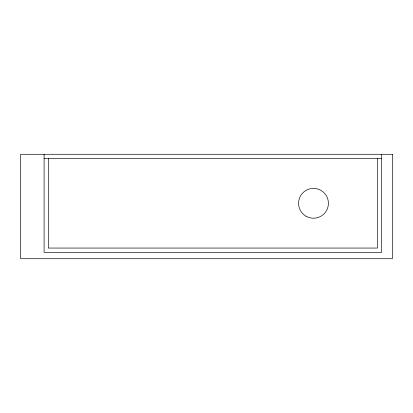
<?xml version="1.0" encoding="UTF-8"?>
<svg xmlns="http://www.w3.org/2000/svg" width="413" height="413" viewBox="0 0 413 413"><rect width="100%" height="100%" fill="white"/><g stroke="black" fill="none" stroke-linecap="round" stroke-linejoin="round"><path stroke-width="0.62" d="M44.093 158.546L381.695 158.546M381.695 154.281L381.695 252.322L44.093 252.322L44.093 154.281M377.43 158.546L377.43 248.058L48.357 248.058L48.357 158.546M392.35 154.281L20.65 154.281L20.65 258.719L392.35 258.719L392.35 154.281M306.033 216.221A14.92 14.92 0 0 0 328.412 203.304A14.92 14.92 0 0 0 306.033 190.383A14.92 14.92 0 0 0 306.033 216.221"/></g></svg>
